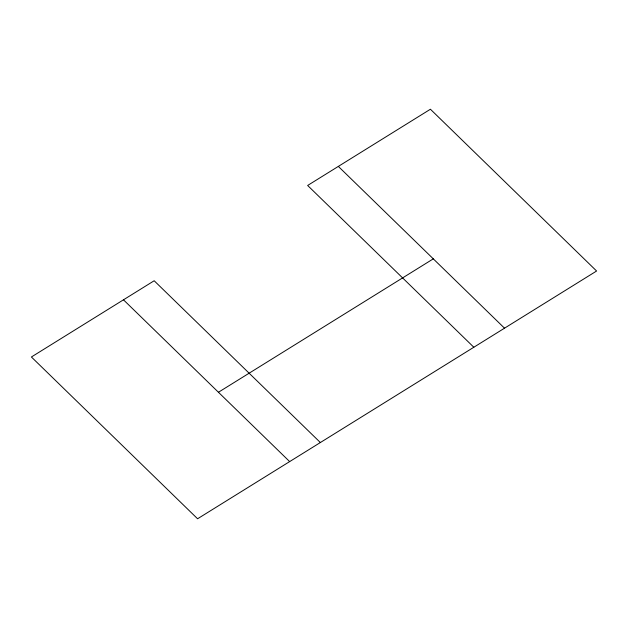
<?xml version="1.0" encoding="UTF-8"?>
<svg xmlns="http://www.w3.org/2000/svg" width="628" height="628" viewBox="0 0 628 628"><rect width="100%" height="100%" fill="white"/><g stroke="black" fill="none" stroke-linecap="round" stroke-linejoin="round"><path stroke-width="0.94" d="M218.442 392.257L433.296 258.854M338.335 166.404L504.52 328.185M473.826 347.245L307.642 185.464L430.416 109.233L596.6 271.013L197.584 518.767L31.4 356.987L154.174 280.755L320.359 442.536M123.481 299.815L289.665 461.596"/></g></svg>
